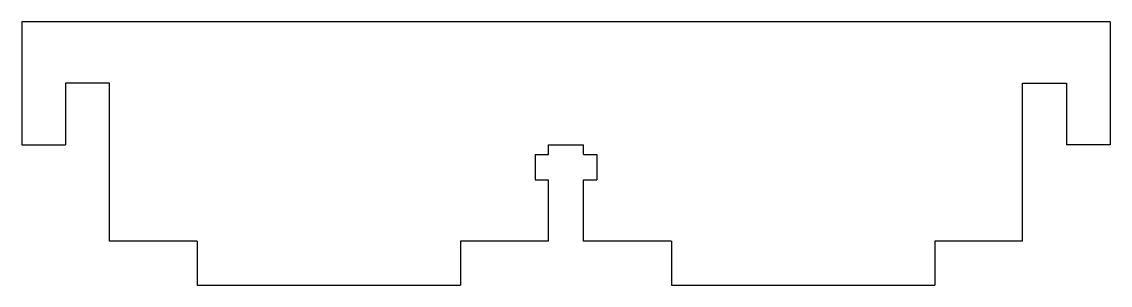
# Model space of a CAD drawing. Header units: millimetres. Extents: x -114 to 10, y -5 to 25.
import ezdxf

# ---------------------------------------------------------------- set-up
doc = ezdxf.new("R2010")
doc.units = ezdxf.units.MM

msp = doc.modelspace()

# ---------------------------------------------------------------- linework, layer by layer
at = {"color": 7, "linetype": 'Continuous', "lineweight": 25}
for p, q in [((10, 25), (-114, 25)), ((-114, 25), (-114, 11)), ((10, 25), (10, 11)), ((-109, 18), (-109, 11)), ((-104, 18), (-109, 18)), ((-104, 0), (-104, 18)), ((0, 0), (0, 18)), ((0, 18), (5, 18)), ((5, 18), (5, 11)), ((-114, 11), (-109, 11)), ((-54, 9.9), (-54, 11)), ((-54, 11), (-50, 11)), ((-50, 9.9), (-50, 11)), ((10, 11), (5, 11)), ((-55.5, 9.9), (-55.5, 7)), ((-55.5, 9.9), (-54, 9.9)), ((-50, 9.9), (-48.5, 9.9)), ((-48.5, 9.9), (-48.5, 7)), ((-55.5, 7), (-54, 7)), ((-54, 0), (-54, 7)), ((-50, 7), (-48.5, 7)), ((-50, 0), (-50, 7)), ((-94, 0), (-104, 0)), ((-94, 0), (-94, -5)), ((-64, 0), (-64, -5)), ((-54, 0), (-64, 0)), ((-40, 0), (-50, 0)), ((-40, 0), (-40, -5)), ((-10, 0), (-10, -5)), ((0, 0), (-10, 0)), ((-94, -5), (-64, -5)), ((-40, -5), (-10, -5))]:
    msp.add_line(p, q, dxfattribs=at)

doc.saveas('drawing.dxf')
